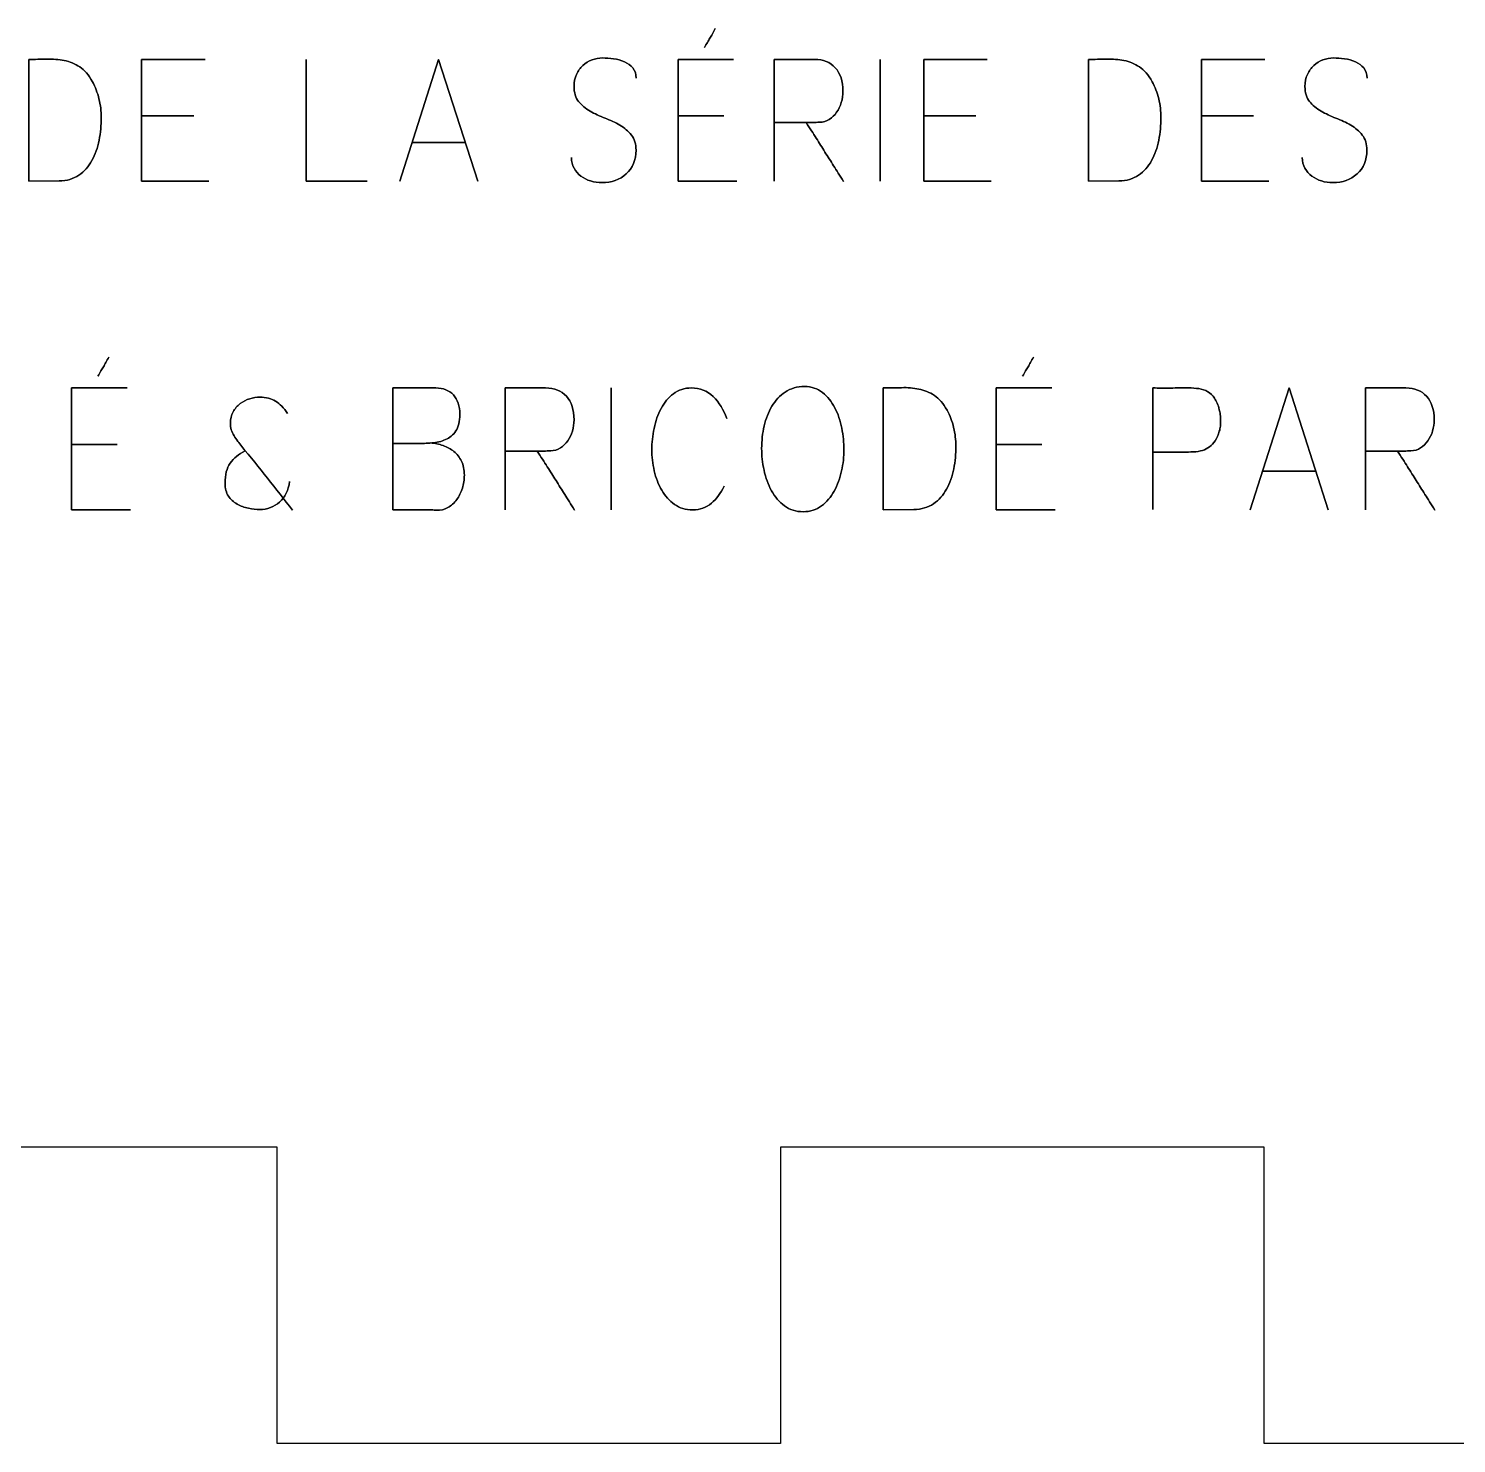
# Model space of a CAD drawing. Extents: x 0 to 327, y 754 to 925.
# Drawn here: x 65.52 to 79.98, y 754.14 to 768.46 of the extents above; entities that cross this region are included whole.
import ezdxf

# ---------------------------------------------------------------- set-up
doc = ezdxf.new("R2010")
doc.units = 0
doc.layers.get('0').update_dxf_attribs({"linetype": 'CONTINUOUS'})

msp = doc.modelspace()

# ---------------------------------------------------------------- linework, layer by layer
at = {"color": 1}
for points in [[(72.471254, 768.463685)], [(65.829238, 766.921768), (65.520944, 766.918244), (65.520944, 768.151778), (65.520944, 766.918244)], [(65.520944, 768.151778)], [(67.346477, 766.918244), (66.664819, 766.918244), (66.664819, 768.151778), (67.306089, 768.151778), (66.664819, 768.151778), (66.664819, 766.918244)], [(68.331493, 768.151778), (68.331493, 766.918244), (68.948531, 766.918244), (68.331493, 766.918244)], [(69.277917, 766.918244), (69.671026, 768.151778), (70.067276, 766.918244), (69.671026, 768.151778)], [(72.691592, 766.918244), (72.095197, 766.918244), (72.095197, 768.151778), (72.65614, 768.151778), (72.095197, 768.151778), (72.095197, 766.918244)], [(73.477361, 768.151778), (73.068546, 768.151778), (73.068546, 766.918244), (73.068546, 768.151778)], [(74.141518, 768.151778)], [(75.263853, 766.918244), (74.582195, 766.918244), (74.582195, 768.151778), (75.223465, 768.151778), (74.582195, 768.151778), (74.582195, 766.918244)], [(76.557612, 766.921768), (76.249318, 766.918244), (76.249318, 768.151778), (76.249318, 766.918244)], [(76.249318, 768.151778)], [(78.074851, 766.918244), (77.392744, 766.918244), (77.392744, 768.151778), (78.034014, 768.151778), (77.392744, 768.151778), (77.392744, 766.918244)], [(71.671124, 767.963223)], [(79.070189, 767.963223)], [(67.193452, 767.579065)], [(72.557414, 767.579065)], [(73.392547, 767.512102)], [(75.110828, 767.579065)], [(77.921377, 767.579065)], [(69.403119, 767.311212), (69.940727, 767.311212)], [(66.331671, 765.138508)], [(75.69269, 765.138508)], [(66.552009, 763.593066), (65.955614, 763.593066), (65.955614, 764.8266), (66.516558, 764.8266), (65.955614, 764.8266), (65.955614, 763.593066)], [(69.558216, 763.593066), (69.209085, 763.593066), (69.209085, 764.8266), (69.209085, 763.593066)], [(70.754595, 764.8266), (70.34578, 764.8266), (70.34578, 763.593066), (70.34578, 764.8266)], [(71.418752, 764.8266)], [(73.374873, 764.840698)], [(74.481501, 763.596591), (74.173207, 763.593066), (74.173207, 764.8266), (74.173207, 763.593066)], [(74.173207, 764.8266)], [(75.913028, 763.593066), (75.316185, 763.593066), (75.316185, 764.8266), (75.877576, 764.8266), (75.316185, 764.8266), (75.316185, 763.593066)], [(77.887997, 763.593066), (78.280657, 764.8266), (78.677356, 763.593066), (78.280657, 764.8266)], [(79.463125, 764.8266), (79.05431, 764.8266), (79.05431, 763.593066), (79.05431, 764.8266)], [(68.141049, 764.567558)], [(72.587308, 764.518217)], [(69.454105, 764.264461), (69.209085, 764.264461)], [(69.589628, 764.269748)], [(66.417832, 764.253888)], [(67.712937, 764.190449)], [(70.66978, 764.186925)], [(75.77885, 764.253888)], [(76.901185, 764.176351), (77.107164, 764.176351)], [(79.378759, 764.186925)], [(78.01275, 763.986035), (78.550358, 763.986035)]]:
    msp.add_lwpolyline(points, close=True, dxfattribs=at)
for points in [[(73.070341, 767.512102), (73.392547, 767.512102)], [(73.392547, 767.512102), (73.070341, 767.512102)], [(69.209085, 764.8266), (69.644376, 764.8266)], [(69.644376, 764.8266), (69.209085, 764.8266)], [(70.347575, 764.186925), (70.66978, 764.186925)], [(70.66978, 764.186925), (70.347575, 764.186925)], [(79.056105, 764.186925), (79.378759, 764.186925)], [(79.378759, 764.186925), (79.056105, 764.186925)]]:
    msp.add_lwpolyline(points, dxfattribs=at)
at = {"color": 7}
msp.add_lwpolyline([(100.505853, 757.141857), (93.112757, 757.141857), (93.112757, 754.144722), (88.01791, 754.144722), (88.01791, 757.141857), (83.122543, 757.141857), (83.122543, 754.144722), (78.027343, 754.144722), (78.027343, 757.141857), (73.131976, 757.141857), (73.131976, 754.144722), (68.037129, 754.144722), (68.037129, 757.141857), (63.141762, 757.141857)], dxfattribs=at)
at = {"color": 1}
for points in [[(72.471254, 768.463685), (72.45106, 768.424917), (72.433109, 768.392493), (72.417403, 768.366765)], [(72.417403, 768.366765), (72.433109, 768.392493), (72.45106, 768.424917), (72.471254, 768.463685)], [(72.417403, 768.366765), (72.402145, 768.341037), (72.383746, 768.309317), (72.361757, 768.271607)], [(72.361757, 768.271607), (72.383746, 768.309317), (72.402145, 768.341037), (72.417403, 768.366765)], [(71.332763, 768.165875), (71.295068, 768.165875), (71.258719, 768.159531), (71.224165, 768.146491)], [(71.224165, 768.146491), (71.258719, 768.159531), (71.295068, 768.165875), (71.332763, 768.165875)], [(71.442708, 768.158121), (71.403218, 768.163408), (71.366869, 768.165875), (71.332763, 768.165875)], [(71.332763, 768.165875), (71.366869, 768.165875), (71.403218, 768.163408), (71.442708, 768.158121)], [(78.731828, 768.165875), (78.694581, 768.165875), (78.658232, 768.159531), (78.623678, 768.146491)], [(78.623678, 768.146491), (78.658232, 768.159531), (78.694581, 768.165875), (78.731828, 768.165875)], [(78.842221, 768.158121), (78.802731, 768.163408), (78.765933, 768.165875), (78.731828, 768.165875)], [(78.731828, 768.165875), (78.765933, 768.165875), (78.802731, 768.163408), (78.842221, 768.158121)], [(65.520944, 768.151778), (65.583321, 768.151778), (65.6448, 768.152835), (65.705831, 768.154597)], [(65.705831, 768.154597), (65.6448, 768.152835), (65.583321, 768.151778), (65.520944, 768.151778)], [(65.705831, 768.154597), (65.766861, 768.156359), (65.825648, 768.151425), (65.881294, 768.1405)], [(65.881294, 768.1405), (65.825648, 768.151425), (65.766861, 768.156359), (65.705831, 768.154597)], [(65.881294, 768.1405), (65.936939, 768.129221), (65.989444, 768.107723), (66.038358, 768.076003)], [(66.038358, 768.076003), (65.989444, 768.107723), (65.936939, 768.129221), (65.881294, 768.1405)], [(66.038358, 768.076003), (66.086823, 768.044284), (66.129455, 767.994238), (66.165804, 767.926217)], [(66.165804, 767.926217), (66.129455, 767.994238), (66.086823, 768.044284), (66.038358, 768.076003)], [(71.131721, 768.090101), (71.104796, 768.06543), (71.082807, 768.03512), (71.066652, 767.999524)], [(71.066652, 767.999524), (71.082807, 768.03512), (71.104796, 768.06543), (71.131721, 768.090101)], [(71.224165, 768.146491), (71.189611, 768.133451), (71.158647, 768.114772), (71.131721, 768.090101)], [(71.131721, 768.090101), (71.158647, 768.114772), (71.189611, 768.133451), (71.224165, 768.146491)], [(71.553102, 768.127107), (71.518997, 768.142262), (71.482199, 768.152835), (71.442708, 768.158121)], [(71.442708, 768.158121), (71.482199, 768.152835), (71.518997, 768.142262), (71.553102, 768.127107)], [(71.637468, 768.064725), (71.61503, 768.091158), (71.586758, 768.111952), (71.553102, 768.127107)], [(71.553102, 768.127107), (71.586758, 768.111952), (71.61503, 768.091158), (71.637468, 768.064725)], [(71.671124, 767.963223), (71.671124, 768.004458), (71.659905, 768.038292), (71.637468, 768.064725)], [(71.637468, 768.064725), (71.659905, 768.038292), (71.671124, 768.004458), (71.671124, 767.963223)], [(73.68693, 768.067192), (73.635323, 768.123582), (73.565317, 768.151778), (73.477361, 768.151778)], [(73.477361, 768.151778), (73.565317, 768.151778), (73.635323, 768.123582), (73.68693, 768.067192)], [(73.764564, 767.829297), (73.764564, 767.931504), (73.738536, 768.010802), (73.68693, 768.067192)], [(73.68693, 768.067192), (73.738536, 768.010802), (73.764564, 767.931504), (73.764564, 767.829297)], [(74.141518, 768.151778), (74.141518, 768.031949), (74.141069, 767.922693), (74.14062, 767.82401)], [(74.14062, 767.82401), (74.141069, 767.922693), (74.141518, 768.031949), (74.141518, 768.151778)], [(76.249318, 768.151778), (76.311246, 768.151778), (76.373174, 768.152835), (76.434205, 768.154597)], [(76.434205, 768.154597), (76.373174, 768.152835), (76.311246, 768.151778), (76.249318, 768.151778)], [(76.434205, 768.154597), (76.495235, 768.156359), (76.553573, 768.151425), (76.609668, 768.1405)], [(76.609668, 768.1405), (76.553573, 768.151425), (76.495235, 768.156359), (76.434205, 768.154597)], [(76.609668, 768.1405), (76.665313, 768.129221), (76.717369, 768.107723), (76.766283, 768.076003)], [(76.766283, 768.076003), (76.717369, 768.107723), (76.665313, 768.129221), (76.609668, 768.1405)], [(76.766283, 768.076003), (76.815197, 768.044284), (76.857829, 767.994238), (76.894178, 767.926217)], [(76.894178, 767.926217), (76.857829, 767.994238), (76.815197, 768.044284), (76.766283, 768.076003)], [(78.531234, 768.090101), (78.504309, 768.06543), (78.48232, 768.03512), (78.466165, 767.999524)], [(78.466165, 767.999524), (78.48232, 768.03512), (78.504309, 768.06543), (78.531234, 768.090101)], [(78.623678, 768.146491), (78.589124, 768.133451), (78.55816, 768.114772), (78.531234, 768.090101)], [(78.531234, 768.090101), (78.55816, 768.114772), (78.589124, 768.133451), (78.623678, 768.146491)], [(78.952166, 768.127107), (78.918061, 768.142262), (78.881712, 768.152835), (78.842221, 768.158121)], [(78.842221, 768.158121), (78.881712, 768.152835), (78.918061, 768.142262), (78.952166, 768.127107)], [(79.036981, 768.064725), (79.014543, 768.091158), (78.986271, 768.111952), (78.952166, 768.127107)], [(78.952166, 768.127107), (78.986271, 768.111952), (79.014543, 768.091158), (79.036981, 768.064725)], [(79.070189, 767.963223), (79.070189, 768.004458), (79.059418, 768.038292), (79.036981, 768.064725)], [(79.036981, 768.064725), (79.059418, 768.038292), (79.070189, 768.004458), (79.070189, 767.963223)], [(66.165804, 767.926217), (66.195422, 767.873351), (66.217411, 767.815199), (66.232669, 767.75176)], [(66.232669, 767.75176), (66.217411, 767.815199), (66.195422, 767.873351), (66.165804, 767.926217)], [(71.066652, 767.999524), (71.050048, 767.963576), (71.041971, 767.922693), (71.041971, 767.876876)], [(71.041971, 767.876876), (71.041971, 767.922693), (71.050048, 767.963576), (71.066652, 767.999524)], [(71.041971, 767.876876), (71.041971, 767.814494), (71.057228, 767.764095), (71.088641, 767.725327)], [(71.088641, 767.725327), (71.057228, 767.764095), (71.041971, 767.814494), (71.041971, 767.876876)], [(76.894178, 767.926217), (76.923347, 767.873351), (76.945785, 767.815199), (76.961042, 767.75176)], [(76.961042, 767.75176), (76.945785, 767.815199), (76.923347, 767.873351), (76.894178, 767.926217)], [(78.466165, 767.999524), (78.449561, 767.963576), (78.441483, 767.922693), (78.441483, 767.876876)], [(78.441483, 767.876876), (78.441483, 767.922693), (78.449561, 767.963576), (78.466165, 767.999524)], [(78.441483, 767.876876), (78.441483, 767.814494), (78.456741, 767.764095), (78.488154, 767.725327)], [(78.488154, 767.725327), (78.456741, 767.764095), (78.441483, 767.814494), (78.441483, 767.876876)], [(66.232669, 767.75176), (66.247926, 767.688321), (66.255555, 767.625587), (66.255555, 767.563206)], [(66.255555, 767.563206), (66.255555, 767.625587), (66.247926, 767.688321), (66.232669, 767.75176)], [(73.747511, 767.715811), (73.75873, 767.752817), (73.764564, 767.790528), (73.764564, 767.829297)], [(73.764564, 767.829297), (73.764564, 767.790528), (73.75873, 767.752817), (73.747511, 767.715811)], [(74.14062, 767.82401), (74.140172, 767.725327), (74.139723, 767.629112), (74.139723, 767.535011)], [(74.139723, 767.535011), (74.139723, 767.629112), (74.140172, 767.725327), (74.14062, 767.82401)], [(76.961042, 767.75176), (76.9763, 767.688321), (76.983929, 767.625587), (76.983929, 767.563206)], [(76.983929, 767.563206), (76.983929, 767.625587), (76.9763, 767.688321), (76.961042, 767.75176)], [(71.088641, 767.725327), (71.119605, 767.686559), (71.158647, 767.654135), (71.204868, 767.627702)], [(71.204868, 767.627702), (71.158647, 767.654135), (71.119605, 767.686559), (71.088641, 767.725327)], [(71.204868, 767.627702), (71.25109, 767.601269), (71.301351, 767.577656), (71.35565, 767.557214)], [(71.35565, 767.557214), (71.301351, 767.577656), (71.25109, 767.601269), (71.204868, 767.627702)], [(73.625899, 767.544879), (73.655068, 767.562853), (73.679749, 767.586819), (73.699943, 767.616071)], [(73.699943, 767.616071), (73.679749, 767.586819), (73.655068, 767.562853), (73.625899, 767.544879)], [(73.699943, 767.616071), (73.720586, 767.645324), (73.736741, 767.678805), (73.747511, 767.715811)], [(73.747511, 767.715811), (73.736741, 767.678805), (73.720586, 767.645324), (73.699943, 767.616071)], [(78.488154, 767.725327), (78.519118, 767.686559), (78.557711, 767.654135), (78.604381, 767.627702)], [(78.604381, 767.627702), (78.557711, 767.654135), (78.519118, 767.686559), (78.488154, 767.725327)], [(78.604381, 767.627702), (78.650603, 767.601269), (78.700864, 767.577656), (78.755163, 767.557214)], [(78.755163, 767.557214), (78.700864, 767.577656), (78.650603, 767.601269), (78.604381, 767.627702)], [(66.255555, 767.563206), (66.255555, 767.485669), (66.248375, 767.40919), (66.233566, 767.333416)], [(66.233566, 767.333416), (66.248375, 767.40919), (66.255555, 767.485669), (66.255555, 767.563206)], [(66.804831, 767.580123), (66.763096, 767.579418), (66.716426, 767.579065), (66.664819, 767.579065)], [(66.664819, 767.579065), (66.716426, 767.579065), (66.763096, 767.579418), (66.804831, 767.580123)], [(66.928238, 767.580828), (66.887401, 767.580828), (66.846565, 767.580475), (66.804831, 767.580123)], [(66.804831, 767.580123), (66.846565, 767.580475), (66.887401, 767.580828), (66.928238, 767.580828)], [(67.052094, 767.580123), (67.009911, 767.580475), (66.968626, 767.580828), (66.928238, 767.580828)], [(66.928238, 767.580828), (66.968626, 767.580828), (67.009911, 767.580475), (67.052094, 767.580123)], [(67.193452, 767.579065), (67.141396, 767.579065), (67.094726, 767.579418), (67.052094, 767.580123)], [(67.052094, 767.580123), (67.094726, 767.579418), (67.141396, 767.579065), (67.193452, 767.579065)], [(71.35565, 767.557214), (71.4095, 767.53642), (71.459761, 767.512807), (71.506431, 767.485669)], [(71.506431, 767.485669), (71.459761, 767.512807), (71.4095, 767.53642), (71.35565, 767.557214)], [(71.506431, 767.485669), (71.552653, 767.458532), (71.591246, 767.425402), (71.622659, 767.386282)], [(71.622659, 767.386282), (71.591246, 767.425402), (71.552653, 767.458532), (71.506431, 767.485669)], [(72.217707, 767.580123), (72.180909, 767.579418), (72.140073, 767.579065), (72.095197, 767.579065)], [(72.095197, 767.579065), (72.140073, 767.579065), (72.180909, 767.579418), (72.217707, 767.580123)], [(72.325408, 767.580828), (72.289957, 767.580828), (72.254056, 767.580475), (72.217707, 767.580123)], [(72.217707, 767.580123), (72.254056, 767.580475), (72.289957, 767.580828), (72.325408, 767.580828)], [(72.434007, 767.580123), (72.397209, 767.580475), (72.36086, 767.580828), (72.325408, 767.580828)], [(72.325408, 767.580828), (72.36086, 767.580828), (72.397209, 767.580475), (72.434007, 767.580123)], [(72.557414, 767.579065), (72.512539, 767.579065), (72.471254, 767.579418), (72.434007, 767.580123)], [(72.434007, 767.580123), (72.471254, 767.579418), (72.512539, 767.579065), (72.557414, 767.579065)], [(73.392547, 767.512102), (73.416331, 767.512102), (73.438768, 767.512455), (73.460309, 767.513159)], [(73.460309, 767.513159), (73.438768, 767.512455), (73.416331, 767.512102), (73.392547, 767.512102)], [(73.392547, 767.512102), (73.430242, 767.454655), (73.463899, 767.402141), (73.493965, 767.354562)], [(73.493965, 767.354562), (73.463899, 767.402141), (73.430242, 767.454655), (73.392547, 767.512102)], [(73.460309, 767.513159), (73.482297, 767.513512), (73.504735, 767.514569), (73.528519, 767.515627)], [(73.528519, 767.515627), (73.504735, 767.514569), (73.482297, 767.513512), (73.460309, 767.513159)], [(73.528519, 767.515627), (73.564868, 767.516684), (73.597179, 767.526552), (73.625899, 767.544879)], [(73.625899, 767.544879), (73.597179, 767.526552), (73.564868, 767.516684), (73.528519, 767.515627)], [(74.139723, 767.535011), (74.139723, 767.44091), (74.140172, 767.344694), (74.14062, 767.246011)], [(74.14062, 767.246011), (74.140172, 767.344694), (74.139723, 767.44091), (74.139723, 767.535011)], [(74.722206, 767.580123), (74.680472, 767.579418), (74.633802, 767.579065), (74.582195, 767.579065)], [(74.582195, 767.579065), (74.633802, 767.579065), (74.680472, 767.579418), (74.722206, 767.580123)], [(74.845614, 767.580828), (74.805226, 767.580828), (74.76394, 767.580475), (74.722206, 767.580123)], [(74.722206, 767.580123), (74.76394, 767.580475), (74.805226, 767.580828), (74.845614, 767.580828)], [(74.969919, 767.580123), (74.927287, 767.580475), (74.886002, 767.580828), (74.845614, 767.580828)], [(74.845614, 767.580828), (74.886002, 767.580828), (74.927287, 767.580475), (74.969919, 767.580123)], [(75.110828, 767.579065), (75.059221, 767.579065), (75.012102, 767.579418), (74.969919, 767.580123)], [(74.969919, 767.580123), (75.012102, 767.579418), (75.059221, 767.579065), (75.110828, 767.579065)], [(76.983929, 767.563206), (76.983929, 767.485669), (76.976749, 767.40919), (76.96194, 767.333416)], [(76.96194, 767.333416), (76.976749, 767.40919), (76.983929, 767.485669), (76.983929, 767.563206)], [(77.532756, 767.580123), (77.491021, 767.579418), (77.444351, 767.579065), (77.392744, 767.579065)], [(77.392744, 767.579065), (77.444351, 767.579065), (77.491021, 767.579418), (77.532756, 767.580123)], [(77.656163, 767.580828), (77.615775, 767.580828), (77.57449, 767.580475), (77.532756, 767.580123)], [(77.532756, 767.580123), (77.57449, 767.580475), (77.615775, 767.580828), (77.656163, 767.580828)], [(77.780468, 767.580123), (77.738285, 767.580475), (77.696551, 767.580828), (77.656163, 767.580828)], [(77.656163, 767.580828), (77.696551, 767.580828), (77.738285, 767.580475), (77.780468, 767.580123)], [(77.921377, 767.579065), (77.86977, 767.579065), (77.822651, 767.579418), (77.780468, 767.580123)], [(77.780468, 767.580123), (77.822651, 767.579418), (77.86977, 767.579065), (77.921377, 767.579065)], [(78.755163, 767.557214), (78.809013, 767.53642), (78.859274, 767.512807), (78.905496, 767.485669)], [(78.905496, 767.485669), (78.859274, 767.512807), (78.809013, 767.53642), (78.755163, 767.557214)], [(78.905496, 767.485669), (78.952166, 767.458532), (78.990759, 767.425402), (79.021723, 767.386282)], [(79.021723, 767.386282), (78.990759, 767.425402), (78.952166, 767.458532), (78.905496, 767.485669)], [(66.233566, 767.333416), (66.219206, 767.257642), (66.194973, 767.188916), (66.161317, 767.127944)], [(66.161317, 767.127944), (66.194973, 767.188916), (66.219206, 767.257642), (66.233566, 767.333416)], [(71.622659, 767.386282), (71.653623, 767.346809), (71.669329, 767.295353), (71.669329, 767.231914)], [(71.669329, 767.231914), (71.669329, 767.295353), (71.653623, 767.346809), (71.622659, 767.386282)], [(73.493965, 767.354562), (73.524032, 767.306983), (73.553201, 767.260109), (73.581921, 767.214292)], [(73.581921, 767.214292), (73.553201, 767.260109), (73.524032, 767.306983), (73.493965, 767.354562)], [(76.96194, 767.333416), (76.947131, 767.257642), (76.923347, 767.188916), (76.88969, 767.127944)], [(76.88969, 767.127944), (76.923347, 767.188916), (76.947131, 767.257642), (76.96194, 767.333416)], [(79.021723, 767.386282), (79.053136, 767.346809), (79.068842, 767.295353), (79.068842, 767.231914)], [(79.068842, 767.231914), (79.068842, 767.295353), (79.053136, 767.346809), (79.021723, 767.386282)], [(71.041971, 767.050408), (71.024469, 767.082128), (71.015494, 767.118429), (71.015494, 767.159664)], [(71.015494, 767.159664), (71.015494, 767.118429), (71.024469, 767.082128), (71.041971, 767.050408)], [(71.669329, 767.231914), (71.669329, 767.132174), (71.636121, 767.052523), (71.570603, 766.993313)], [(71.570603, 766.993313), (71.636121, 767.052523), (71.669329, 767.132174), (71.669329, 767.231914)], [(73.581921, 767.214292), (73.610641, 767.168475), (73.640259, 767.121953), (73.670326, 767.075079)], [(73.670326, 767.075079), (73.640259, 767.121953), (73.610641, 767.168475), (73.581921, 767.214292)], [(74.14062, 767.246011), (74.141069, 767.147329), (74.141518, 767.038073), (74.141518, 766.918244)], [(74.141518, 766.918244), (74.141518, 767.038073), (74.141069, 767.147329), (74.14062, 767.246011)], [(78.441483, 767.050408), (78.423533, 767.082128), (78.415007, 767.118429), (78.415007, 767.159664)], [(78.415007, 767.159664), (78.415007, 767.118429), (78.423533, 767.082128), (78.441483, 767.050408)], [(79.068842, 767.231914), (79.068842, 767.132174), (79.035634, 767.052523), (78.970116, 766.993313)], [(78.970116, 766.993313), (79.035634, 767.052523), (79.068842, 767.132174), (79.068842, 767.231914)], [(66.161317, 767.127944), (66.128109, 767.066973), (66.084131, 767.017631), (66.029383, 766.97992)], [(66.029383, 766.97992), (66.084131, 767.017631), (66.128109, 767.066973), (66.161317, 767.127944)], [(71.111527, 766.970405), (71.082807, 766.991903), (71.059472, 767.018689), (71.041971, 767.050408)], [(71.041971, 767.050408), (71.059472, 767.018689), (71.082807, 766.991903), (71.111527, 766.970405)], [(73.670326, 767.075079), (73.699943, 767.028204), (73.733151, 766.975339), (73.769949, 766.916482)], [(73.769949, 766.916482), (73.733151, 766.975339), (73.699943, 767.028204), (73.670326, 767.075079)], [(76.88969, 767.127944), (76.856034, 767.066973), (76.812056, 767.017631), (76.757308, 766.97992)], [(76.757308, 766.97992), (76.812056, 767.017631), (76.856034, 767.066973), (76.88969, 767.127944)], [(78.51104, 766.970405), (78.48232, 766.991903), (78.458985, 767.018689), (78.441483, 767.050408)], [(78.441483, 767.050408), (78.458985, 767.018689), (78.48232, 766.991903), (78.51104, 766.970405)], [(66.029383, 766.97992), (65.974635, 766.94221), (65.908219, 766.922825), (65.829238, 766.921768)], [(65.829238, 766.921768), (65.908219, 766.922825), (65.974635, 766.94221), (66.029383, 766.97992)], [(71.210253, 766.921063), (71.173007, 766.931989), (71.140248, 766.948553), (71.111527, 766.970405)], [(71.111527, 766.970405), (71.140248, 766.948553), (71.173007, 766.931989), (71.210253, 766.921063)], [(71.323788, 766.904146), (71.285195, 766.904146), (71.247051, 766.909785), (71.210253, 766.921063)], [(71.210253, 766.921063), (71.247051, 766.909785), (71.285195, 766.904146), (71.323788, 766.904146)], [(71.570603, 766.993313), (71.504636, 766.933751), (71.422514, 766.904146), (71.323788, 766.904146)], [(71.323788, 766.904146), (71.422514, 766.904146), (71.504636, 766.933751), (71.570603, 766.993313)], [(76.757308, 766.97992), (76.703009, 766.94221), (76.636144, 766.922825), (76.557612, 766.921768)], [(76.557612, 766.921768), (76.636144, 766.922825), (76.703009, 766.94221), (76.757308, 766.97992)], [(78.609766, 766.921063), (78.57252, 766.931989), (78.539761, 766.948553), (78.51104, 766.970405)], [(78.51104, 766.970405), (78.539761, 766.948553), (78.57252, 766.931989), (78.609766, 766.921063)], [(78.723301, 766.904146), (78.68426, 766.904146), (78.646564, 766.909785), (78.609766, 766.921063)], [(78.609766, 766.921063), (78.646564, 766.909785), (78.68426, 766.904146), (78.723301, 766.904146)], [(78.970116, 766.993313), (78.904149, 766.933751), (78.822027, 766.904146), (78.723301, 766.904146)], [(78.723301, 766.904146), (78.822027, 766.904146), (78.904149, 766.933751), (78.970116, 766.993313)], [(66.331671, 765.138508), (66.311477, 765.09974), (66.293527, 765.067315), (66.27782, 765.041587)], [(66.27782, 765.041587), (66.293527, 765.067315), (66.311477, 765.09974), (66.331671, 765.138508)], [(75.69269, 765.138508), (75.672047, 765.09974), (75.654097, 765.067315), (75.638839, 765.041587)], [(75.638839, 765.041587), (75.654097, 765.067315), (75.672047, 765.09974), (75.69269, 765.138508)], [(66.27782, 765.041587), (66.262563, 765.015859), (66.244164, 764.98414), (66.222623, 764.946429)], [(66.222623, 764.946429), (66.244164, 764.98414), (66.262563, 765.015859), (66.27782, 765.041587)], [(75.638839, 765.041587), (75.623133, 765.015859), (75.604734, 764.98414), (75.583193, 764.946429)], [(75.583193, 764.946429), (75.604734, 764.98414), (75.623133, 765.015859), (75.638839, 765.041587)], [(67.75871, 764.717344), (67.723707, 764.706771), (67.691397, 764.690206), (67.661779, 764.668003)], [(67.661779, 764.668003), (67.691397, 764.690206), (67.723707, 764.706771), (67.75871, 764.717344)], [(67.861026, 764.733204), (67.828267, 764.733204), (67.794162, 764.727917), (67.75871, 764.717344)], [(67.75871, 764.717344), (67.794162, 764.727917), (67.828267, 764.733204), (67.861026, 764.733204)], [(68.020334, 764.692673), (67.977702, 764.719811), (67.9243, 764.733204), (67.861026, 764.733204)], [(67.861026, 764.733204), (67.9243, 764.733204), (67.977702, 764.719811), (68.020334, 764.692673)], [(69.644376, 764.8266), (69.718421, 764.8266), (69.777208, 764.802987), (69.820737, 764.756112)], [(69.820737, 764.756112), (69.777208, 764.802987), (69.718421, 764.8266), (69.644376, 764.8266)], [(69.820737, 764.756112), (69.863817, 764.709238), (69.885806, 764.644037), (69.885806, 764.560509)], [(69.885806, 764.560509), (69.885806, 764.644037), (69.863817, 764.709238), (69.820737, 764.756112)], [(70.964163, 764.742015), (70.912557, 764.798405), (70.842551, 764.8266), (70.754595, 764.8266)], [(70.754595, 764.8266), (70.842551, 764.8266), (70.912557, 764.798405), (70.964163, 764.742015)], [(71.041798, 764.504119), (71.041798, 764.606326), (71.01577, 764.685625), (70.964163, 764.742015)], [(70.964163, 764.742015), (71.01577, 764.685625), (71.041798, 764.606326), (71.041798, 764.504119)], [(71.418752, 764.8266), (71.418752, 764.706771), (71.418752, 764.597515), (71.417854, 764.498832)], [(71.417854, 764.498832), (71.418752, 764.597515), (71.418752, 764.706771), (71.418752, 764.8266)], [(72.047906, 764.768448), (71.997645, 764.72968), (71.955911, 764.679986), (71.923601, 764.619719)], [(71.923601, 764.619719), (71.955911, 764.679986), (71.997645, 764.72968), (72.047906, 764.768448)], [(72.231446, 764.8266), (72.159645, 764.8266), (72.098615, 764.807216), (72.047906, 764.768448)], [(72.047906, 764.768448), (72.098615, 764.807216), (72.159645, 764.8266), (72.231446, 764.8266)], [(72.450438, 764.739548), (72.390305, 764.7977), (72.317158, 764.8266), (72.231446, 764.8266)], [(72.231446, 764.8266), (72.317158, 764.8266), (72.390305, 764.7977), (72.450438, 764.739548)], [(72.587308, 764.518217), (72.556793, 764.607383), (72.51102, 764.681395), (72.450438, 764.739548)], [(72.450438, 764.739548), (72.51102, 764.681395), (72.556793, 764.607383), (72.587308, 764.518217)], [(73.045487, 764.64157), (73.08049, 764.700427), (73.125365, 764.748359), (73.180113, 764.785365)], [(73.180113, 764.785365), (73.125365, 764.748359), (73.08049, 764.700427), (73.045487, 764.64157)], [(73.180113, 764.785365), (73.234861, 764.822371), (73.299931, 764.840698), (73.374873, 764.840698)], [(73.374873, 764.840698), (73.299931, 764.840698), (73.234861, 764.822371), (73.180113, 764.785365)], [(73.374873, 764.840698), (73.446673, 764.840698), (73.507704, 764.820609), (73.557964, 764.780078)], [(73.557964, 764.780078), (73.507704, 764.820609), (73.446673, 764.840698), (73.374873, 764.840698)], [(73.557964, 764.780078), (73.608674, 764.739548), (73.649959, 764.688092), (73.682269, 764.62571)], [(73.682269, 764.62571), (73.649959, 764.688092), (73.608674, 764.739548), (73.557964, 764.780078)], [(74.173207, 764.8266), (74.235584, 764.8266), (74.297063, 764.827657), (74.358094, 764.82942)], [(74.358094, 764.82942), (74.297063, 764.827657), (74.235584, 764.8266), (74.173207, 764.8266)], [(74.358094, 764.82942), (74.419124, 764.831182), (74.477911, 764.826248), (74.533557, 764.815322)], [(74.533557, 764.815322), (74.477911, 764.826248), (74.419124, 764.831182), (74.358094, 764.82942)], [(74.533557, 764.815322), (74.589202, 764.804044), (74.641707, 764.782545), (74.690172, 764.750826)], [(74.690172, 764.750826), (74.641707, 764.782545), (74.589202, 764.804044), (74.533557, 764.815322)], [(74.690172, 764.750826), (74.739086, 764.719106), (74.781718, 764.66906), (74.818067, 764.60104)], [(74.818067, 764.60104), (74.781718, 764.66906), (74.739086, 764.719106), (74.690172, 764.750826)], [(76.901185, 764.8266), (76.899839, 764.621129), (76.899839, 764.415657), (76.901185, 764.21089)], [(76.901185, 764.21089), (76.899839, 764.415657), (76.899839, 764.621129), (76.901185, 764.8266)], [(77.082482, 764.825895), (77.021452, 764.82519), (76.96087, 764.825543), (76.901185, 764.8266)], [(76.901185, 764.8266), (76.96087, 764.825543), (77.021452, 764.82519), (77.082482, 764.825895)], [(77.264228, 764.8266), (77.204095, 764.8266), (77.143513, 764.826248), (77.082482, 764.825895)], [(77.082482, 764.825895), (77.143513, 764.826248), (77.204095, 764.8266), (77.264228, 764.8266)], [(77.36789, 764.819551), (77.335131, 764.824133), (77.300577, 764.8266), (77.264228, 764.8266)], [(77.264228, 764.8266), (77.300577, 764.8266), (77.335131, 764.824133), (77.36789, 764.819551)], [(77.457192, 764.788889), (77.430716, 764.804749), (77.401098, 764.81497), (77.36789, 764.819551)], [(77.36789, 764.819551), (77.401098, 764.81497), (77.430716, 764.804749), (77.457192, 764.788889)], [(77.526749, 764.721926), (77.506555, 764.750473), (77.48322, 764.773029), (77.457192, 764.788889)], [(77.457192, 764.788889), (77.48322, 764.773029), (77.506555, 764.750473), (77.526749, 764.721926)], [(77.574317, 764.606326), (77.56265, 764.65461), (77.546494, 764.693026), (77.526749, 764.721926)], [(77.526749, 764.721926), (77.546494, 764.693026), (77.56265, 764.65461), (77.574317, 764.606326)], [(79.673142, 764.742015), (79.621086, 764.798405), (79.55153, 764.8266), (79.463125, 764.8266)], [(79.463125, 764.8266), (79.55153, 764.8266), (79.621086, 764.798405), (79.673142, 764.742015)], [(79.750328, 764.504119), (79.750328, 764.606326), (79.724749, 764.685625), (79.673142, 764.742015)], [(79.673142, 764.742015), (79.724749, 764.685625), (79.750328, 764.606326), (79.750328, 764.504119)], [(67.590427, 764.58518), (67.572477, 764.552403), (67.563053, 764.513635), (67.563053, 764.468875)], [(67.563053, 764.468875), (67.563053, 764.513635), (67.572477, 764.552403), (67.590427, 764.58518)], [(67.661779, 764.668003), (67.63261, 764.645799), (67.608826, 764.617957), (67.590427, 764.58518)], [(67.590427, 764.58518), (67.608826, 764.617957), (67.63261, 764.645799), (67.661779, 764.668003)], [(68.141049, 764.567558), (68.103802, 764.623948), (68.063414, 764.665536), (68.020334, 764.692673)], [(68.020334, 764.692673), (68.063414, 764.665536), (68.103802, 764.623948), (68.141049, 764.567558)], [(69.885806, 764.560509), (69.885806, 764.487554), (69.872344, 764.431164), (69.845418, 764.391339)], [(69.845418, 764.391339), (69.872344, 764.431164), (69.885806, 764.487554), (69.885806, 764.560509)], [(71.923601, 764.619719), (71.89129, 764.559099), (71.867506, 764.491784), (71.852249, 764.417772)], [(71.852249, 764.417772), (71.867506, 764.491784), (71.89129, 764.559099), (71.923601, 764.619719)], [(72.966955, 764.441737), (72.984007, 764.516102), (73.010035, 764.582713), (73.045487, 764.64157)], [(73.045487, 764.64157), (73.010035, 764.582713), (72.984007, 764.516102), (72.966955, 764.441737)], [(73.682269, 764.62571), (73.71458, 764.563329), (73.738364, 764.494603), (73.752724, 764.419534)], [(73.752724, 764.419534), (73.738364, 764.494603), (73.71458, 764.563329), (73.682269, 764.62571)], [(74.818067, 764.60104), (74.847685, 764.548174), (74.869674, 764.490022), (74.884931, 764.426583)], [(74.884931, 764.426583), (74.869674, 764.490022), (74.847685, 764.548174), (74.818067, 764.60104)], [(77.583741, 764.556985), (77.581049, 764.577074), (77.577907, 764.593286), (77.574317, 764.606326)], [(77.574317, 764.606326), (77.577907, 764.593286), (77.581049, 764.577074), (77.583741, 764.556985)], [(77.588229, 764.491784), (77.588229, 764.515397), (77.586882, 764.536896), (77.583741, 764.556985)], [(77.583741, 764.556985), (77.586882, 764.536896), (77.588229, 764.515397), (77.588229, 764.491784)], [(67.563053, 764.468875), (67.563053, 764.424116), (67.575618, 764.382175), (67.6003, 764.343055)], [(67.6003, 764.343055), (67.575618, 764.382175), (67.563053, 764.424116), (67.563053, 764.468875)], [(71.025194, 764.390634), (71.035964, 764.42764), (71.041798, 764.465351), (71.041798, 764.504119)], [(71.041798, 764.504119), (71.041798, 764.465351), (71.035964, 764.42764), (71.025194, 764.390634)], [(71.417854, 764.498832), (71.417405, 764.40015), (71.416957, 764.303934), (71.416957, 764.209833)], [(71.416957, 764.209833), (71.416957, 764.303934), (71.417405, 764.40015), (71.417854, 764.498832)], [(71.852249, 764.417772), (71.836991, 764.34376), (71.829362, 764.272215), (71.829362, 764.202784)], [(71.829362, 764.202784), (71.829362, 764.272215), (71.836991, 764.34376), (71.852249, 764.417772)], [(72.941376, 764.21512), (72.941376, 764.291599), (72.949902, 764.367021), (72.966955, 764.441737)], [(72.966955, 764.441737), (72.949902, 764.367021), (72.941376, 764.291599), (72.941376, 764.21512)], [(73.752724, 764.419534), (73.767533, 764.344465), (73.774713, 764.272215), (73.774713, 764.202784)], [(73.774713, 764.202784), (73.774713, 764.272215), (73.767533, 764.344465), (73.752724, 764.419534)], [(74.884931, 764.426583), (74.900189, 764.363144), (74.907818, 764.30041), (74.907818, 764.238028)], [(74.907818, 764.238028), (74.907818, 764.30041), (74.900189, 764.363144), (74.884931, 764.426583)], [(77.574317, 764.387814), (77.580151, 764.405436), (77.583741, 764.423058), (77.585536, 764.44068)], [(77.585536, 764.44068), (77.583741, 764.423058), (77.580151, 764.405436), (77.574317, 764.387814)], [(77.585536, 764.44068), (77.587331, 764.458302), (77.588229, 764.475219), (77.588229, 764.491784)], [(77.588229, 764.491784), (77.588229, 764.475219), (77.587331, 764.458302), (77.585536, 764.44068)], [(79.733724, 764.390634), (79.744943, 764.42764), (79.750328, 764.465351), (79.750328, 764.504119)], [(79.750328, 764.504119), (79.750328, 764.465351), (79.744943, 764.42764), (79.733724, 764.390634)], [(67.6003, 764.343055), (67.624981, 764.303582), (67.65056, 764.267281), (67.677934, 764.234504)], [(67.677934, 764.234504), (67.65056, 764.267281), (67.624981, 764.303582), (67.6003, 764.343055)], [(69.602193, 764.269748), (69.551484, 764.266223), (69.502121, 764.264461), (69.454105, 764.264461)], [(69.454105, 764.264461), (69.502121, 764.264461), (69.551484, 764.266223), (69.602193, 764.269748)], [(69.589628, 764.269748), (69.633158, 764.266223), (69.67534, 764.257412), (69.716626, 764.243315)], [(69.716626, 764.243315), (69.67534, 764.257412), (69.633158, 764.266223), (69.589628, 764.269748)], [(69.741307, 764.303229), (69.699124, 764.28455), (69.652454, 764.273272), (69.602193, 764.269748)], [(69.602193, 764.269748), (69.652454, 764.273272), (69.699124, 764.28455), (69.741307, 764.303229)], [(69.845418, 764.391339), (69.818044, 764.351513), (69.78349, 764.321908), (69.741307, 764.303229)], [(69.741307, 764.303229), (69.78349, 764.321908), (69.818044, 764.351513), (69.845418, 764.391339)], [(70.903582, 764.219701), (70.932302, 764.237676), (70.956983, 764.261642), (70.977626, 764.290894)], [(70.977626, 764.290894), (70.956983, 764.261642), (70.932302, 764.237676), (70.903582, 764.219701)], [(70.977626, 764.290894), (70.99782, 764.320146), (71.013975, 764.353628), (71.025194, 764.390634)], [(71.025194, 764.390634), (71.013975, 764.353628), (70.99782, 764.320146), (70.977626, 764.290894)], [(77.476489, 764.230275), (77.51912, 764.261289), (77.551879, 764.313802), (77.574317, 764.387814)], [(77.574317, 764.387814), (77.551879, 764.313802), (77.51912, 764.261289), (77.476489, 764.230275)], [(79.612111, 764.219701), (79.640832, 764.237676), (79.665513, 764.261642), (79.686156, 764.290894)], [(79.686156, 764.290894), (79.665513, 764.261642), (79.640832, 764.237676), (79.612111, 764.219701)], [(79.686156, 764.290894), (79.706799, 764.320146), (79.722505, 764.353628), (79.733724, 764.390634)], [(79.733724, 764.390634), (79.722505, 764.353628), (79.706799, 764.320146), (79.686156, 764.290894)], [(66.078124, 764.254945), (66.041327, 764.25424), (66.00049, 764.253888), (65.955614, 764.253888)], [(65.955614, 764.253888), (66.00049, 764.253888), (66.041327, 764.25424), (66.078124, 764.254945)], [(66.185825, 764.25565), (66.150374, 764.25565), (66.114474, 764.255298), (66.078124, 764.254945)], [(66.078124, 764.254945), (66.114474, 764.255298), (66.150374, 764.25565), (66.185825, 764.25565)], [(66.294873, 764.254945), (66.257626, 764.255298), (66.221277, 764.25565), (66.185825, 764.25565)], [(66.185825, 764.25565), (66.221277, 764.25565), (66.257626, 764.255298), (66.294873, 764.254945)], [(66.417832, 764.253888), (66.372956, 764.253888), (66.331671, 764.25424), (66.294873, 764.254945)], [(66.294873, 764.254945), (66.331671, 764.25424), (66.372956, 764.253888), (66.417832, 764.253888)], [(67.712937, 764.190449), (67.646073, 764.157672), (67.595363, 764.115732), (67.560361, 764.065333)], [(67.560361, 764.065333), (67.595363, 764.115732), (67.646073, 764.157672), (67.712937, 764.190449)], [(67.677934, 764.234504), (67.76589, 764.128772), (67.8525, 764.022336), (67.937763, 763.914842)], [(67.937763, 763.914842), (67.8525, 764.022336), (67.76589, 764.128772), (67.677934, 764.234504)], [(69.716626, 764.243315), (69.757911, 764.229217), (69.79426, 764.209128), (69.825673, 764.1834)], [(69.825673, 764.1834), (69.79426, 764.209128), (69.757911, 764.229217), (69.716626, 764.243315)], [(69.825673, 764.1834), (69.857535, 764.157672), (69.883114, 764.124896), (69.90241, 764.085775)], [(69.90241, 764.085775), (69.883114, 764.124896), (69.857535, 764.157672), (69.825673, 764.1834)], [(70.66978, 764.186925), (70.693564, 764.186925), (70.716002, 764.187277), (70.737991, 764.187982)], [(70.737991, 764.187982), (70.716002, 764.187277), (70.693564, 764.186925), (70.66978, 764.186925)], [(70.66978, 764.186925), (70.707476, 764.129477), (70.741132, 764.076964), (70.771199, 764.029385)], [(70.771199, 764.029385), (70.741132, 764.076964), (70.707476, 764.129477), (70.66978, 764.186925)], [(70.737991, 764.187982), (70.759531, 764.188334), (70.781969, 764.189392), (70.805753, 764.190449)], [(70.805753, 764.190449), (70.781969, 764.189392), (70.759531, 764.188334), (70.737991, 764.187982)], [(70.805753, 764.190449), (70.842102, 764.191506), (70.874861, 764.201375), (70.903582, 764.219701)], [(70.903582, 764.219701), (70.874861, 764.201375), (70.842102, 764.191506), (70.805753, 764.190449)], [(71.416957, 764.209833), (71.416957, 764.115732), (71.417405, 764.019516), (71.417854, 763.920834)], [(71.417854, 763.920834), (71.417405, 764.019516), (71.416957, 764.115732), (71.416957, 764.209833)], [(71.829362, 764.202784), (71.829362, 764.132297), (71.837888, 764.060752), (71.854044, 763.987797)], [(71.854044, 763.987797), (71.837888, 764.060752), (71.829362, 764.132297), (71.829362, 764.202784)], [(72.96516, 763.994141), (72.949453, 764.069915), (72.941376, 764.143575), (72.941376, 764.21512)], [(72.941376, 764.21512), (72.941376, 764.143575), (72.949453, 764.069915), (72.96516, 763.994141)], [(73.774713, 764.202784), (73.774713, 764.133354), (73.766635, 764.061457), (73.750031, 763.987092)], [(73.750031, 763.987092), (73.766635, 764.061457), (73.774713, 764.133354), (73.774713, 764.202784)], [(74.907818, 764.238028), (74.907818, 764.160492), (74.900638, 764.084013), (74.885829, 764.008238)], [(74.885829, 764.008238), (74.900638, 764.084013), (74.907818, 764.160492), (74.907818, 764.238028)], [(75.438695, 764.254945), (75.402345, 764.25424), (75.361509, 764.253888), (75.316185, 764.253888)], [(75.316185, 764.253888), (75.361509, 764.253888), (75.402345, 764.25424), (75.438695, 764.254945)], [(75.546844, 764.25565), (75.511393, 764.25565), (75.475044, 764.255298), (75.438695, 764.254945)], [(75.438695, 764.254945), (75.475044, 764.255298), (75.511393, 764.25565), (75.546844, 764.25565)], [(75.655443, 764.254945), (75.618196, 764.255298), (75.582296, 764.25565), (75.546844, 764.25565)], [(75.546844, 764.25565), (75.582296, 764.25565), (75.618196, 764.255298), (75.655443, 764.254945)], [(75.77885, 764.253888), (75.733526, 764.253888), (75.692241, 764.25424), (75.655443, 764.254945)], [(75.655443, 764.254945), (75.692241, 764.25424), (75.733526, 764.253888), (75.77885, 764.253888)], [(76.901185, 764.21089), (76.902083, 764.005771), (76.902083, 763.8003), (76.901185, 763.594828)], [(76.901185, 763.594828), (76.902083, 763.8003), (76.902083, 764.005771), (76.901185, 764.21089)], [(77.107164, 764.176351), (77.175374, 764.176351), (77.244034, 764.177409), (77.313591, 764.179876)], [(77.313591, 764.179876), (77.244034, 764.177409), (77.175374, 764.176351), (77.107164, 764.176351)], [(77.313591, 764.179876), (77.379109, 764.182343), (77.433408, 764.198908), (77.476489, 764.230275)], [(77.476489, 764.230275), (77.433408, 764.198908), (77.379109, 764.182343), (77.313591, 764.179876)], [(79.378759, 764.186925), (79.402094, 764.186925), (79.424981, 764.187277), (79.446521, 764.187982)], [(79.446521, 764.187982), (79.424981, 764.187277), (79.402094, 764.186925), (79.378759, 764.186925)], [(79.378759, 764.186925), (79.416454, 764.129477), (79.450111, 764.076964), (79.480178, 764.029385)], [(79.480178, 764.029385), (79.450111, 764.076964), (79.416454, 764.129477), (79.378759, 764.186925)], [(79.446521, 764.187982), (79.468061, 764.188334), (79.490948, 764.189392), (79.514283, 764.190449)], [(79.514283, 764.190449), (79.490948, 764.189392), (79.468061, 764.188334), (79.446521, 764.187982)], [(79.514283, 764.190449), (79.550632, 764.191506), (79.583391, 764.201375), (79.612111, 764.219701)], [(79.612111, 764.219701), (79.583391, 764.201375), (79.550632, 764.191506), (79.514283, 764.190449)], [(67.560361, 764.065333), (67.525806, 764.014935), (67.508754, 763.947267), (67.508754, 763.862681)], [(67.508754, 763.862681), (67.508754, 763.947267), (67.525806, 764.014935), (67.560361, 764.065333)], [(69.90241, 764.085775), (69.921707, 764.046302), (69.931579, 763.999075), (69.931579, 763.943742)], [(69.931579, 763.943742), (69.931579, 763.999075), (69.921707, 764.046302), (69.90241, 764.085775)], [(70.771199, 764.029385), (70.801266, 763.981806), (70.830435, 763.934931), (70.859604, 763.889114)], [(70.859604, 763.889114), (70.830435, 763.934931), (70.801266, 763.981806), (70.771199, 764.029385)], [(71.854044, 763.987797), (71.870647, 763.914842), (71.895778, 763.849641), (71.929883, 763.791489)], [(71.929883, 763.791489), (71.895778, 763.849641), (71.870647, 763.914842), (71.854044, 763.987797)], [(73.040999, 763.786907), (73.006445, 763.849289), (72.980866, 763.918367), (72.96516, 763.994141)], [(72.96516, 763.994141), (72.980866, 763.918367), (73.006445, 763.849289), (73.040999, 763.786907)], [(73.750031, 763.987092), (73.733876, 763.912375), (73.708746, 763.844355), (73.675538, 763.783383)], [(73.675538, 763.783383), (73.708746, 763.844355), (73.733876, 763.912375), (73.750031, 763.987092)], [(74.885829, 764.008238), (74.871469, 763.932464), (74.847236, 763.863739), (74.81358, 763.802767)], [(74.81358, 763.802767), (74.847236, 763.863739), (74.871469, 763.932464), (74.885829, 764.008238)], [(79.480178, 764.029385), (79.509795, 763.981806), (79.539413, 763.934931), (79.568133, 763.889114)], [(79.568133, 763.889114), (79.539413, 763.934931), (79.509795, 763.981806), (79.480178, 764.029385)], [(67.508754, 763.862681), (67.508754, 763.809816), (67.519973, 763.766466), (67.542859, 763.732279)], [(67.542859, 763.732279), (67.519973, 763.766466), (67.508754, 763.809816), (67.508754, 763.862681)], [(67.937763, 763.914842), (68.023026, 763.807349), (68.107841, 763.698798), (68.192207, 763.589542)], [(68.192207, 763.589542), (68.107841, 763.698798), (68.023026, 763.807349), (67.937763, 763.914842)], [(68.060273, 763.67166), (68.116367, 763.721354), (68.150473, 763.790432), (68.16214, 763.878541)], [(68.16214, 763.878541), (68.150473, 763.790432), (68.116367, 763.721354), (68.060273, 763.67166)], [(69.931579, 763.943742), (69.931579, 763.898983), (69.924848, 763.854928), (69.911385, 763.811578)], [(69.911385, 763.811578), (69.924848, 763.854928), (69.931579, 763.898983), (69.931579, 763.943742)], [(70.859604, 763.889114), (70.888324, 763.843297), (70.917493, 763.796776), (70.947559, 763.749901)], [(70.947559, 763.749901), (70.917493, 763.796776), (70.888324, 763.843297), (70.859604, 763.889114)], [(71.417854, 763.920834), (71.418752, 763.822151), (71.418752, 763.712895), (71.418752, 763.593066)], [(71.418752, 763.593066), (71.418752, 763.712895), (71.418752, 763.822151), (71.417854, 763.920834)], [(72.432039, 763.660029), (72.483646, 763.704789), (72.527175, 763.762237), (72.562627, 763.832724)], [(72.562627, 763.832724), (72.527175, 763.762237), (72.483646, 763.704789), (72.432039, 763.660029)], [(79.568133, 763.889114), (79.596854, 763.843297), (79.626472, 763.796776), (79.656089, 763.749901)], [(79.656089, 763.749901), (79.626472, 763.796776), (79.596854, 763.843297), (79.568133, 763.889114)], [(67.542859, 763.732279), (67.565746, 763.698093), (67.594915, 763.671308), (67.630366, 763.651219)], [(67.630366, 763.651219), (67.594915, 763.671308), (67.565746, 763.698093), (67.542859, 763.732279)], [(69.853945, 763.696331), (69.829263, 763.662849), (69.799645, 763.636064), (69.765091, 763.615975)], [(69.765091, 763.615975), (69.799645, 763.636064), (69.829263, 763.662849), (69.853945, 763.696331)], [(69.911385, 763.811578), (69.897923, 763.768228), (69.878626, 763.729812), (69.853945, 763.696331)], [(69.853945, 763.696331), (69.878626, 763.729812), (69.897923, 763.768228), (69.911385, 763.811578)], [(70.947559, 763.749901), (70.977626, 763.703027), (71.010834, 763.650161), (71.047183, 763.591304)], [(71.047183, 763.591304), (71.010834, 763.650161), (70.977626, 763.703027), (70.947559, 763.749901)], [(71.929883, 763.791489), (71.963988, 763.733337), (72.007069, 763.685757), (72.058676, 763.648751)], [(72.058676, 763.648751), (72.007069, 763.685757), (71.963988, 763.733337), (71.929883, 763.791489)], [(73.172036, 763.633597), (73.119531, 763.673422), (73.075553, 763.724526), (73.040999, 763.786907)], [(73.040999, 763.786907), (73.075553, 763.724526), (73.119531, 763.673422), (73.172036, 763.633597)], [(73.675538, 763.783383), (73.641882, 763.722411), (73.598801, 763.672012), (73.546746, 763.632892)], [(73.546746, 763.632892), (73.598801, 763.672012), (73.641882, 763.722411), (73.675538, 763.783383)], [(74.81358, 763.802767), (74.780372, 763.741795), (74.736394, 763.692454), (74.681646, 763.654743)], [(74.681646, 763.654743), (74.736394, 763.692454), (74.780372, 763.741795), (74.81358, 763.802767)], [(79.656089, 763.749901), (79.686156, 763.703027), (79.719364, 763.650161), (79.755713, 763.591304)], [(79.755713, 763.591304), (79.719364, 763.650161), (79.686156, 763.703027), (79.656089, 763.749901)], [(67.630366, 763.651219), (67.665369, 763.63113), (67.703513, 763.617032), (67.744799, 763.608926)], [(67.744799, 763.608926), (67.703513, 763.617032), (67.665369, 763.63113), (67.630366, 763.651219)], [(67.744799, 763.608926), (67.785635, 763.60082), (67.824677, 763.596591), (67.861026, 763.596591)], [(67.861026, 763.596591), (67.824677, 763.596591), (67.785635, 763.60082), (67.744799, 763.608926)], [(67.861026, 763.596591), (67.937314, 763.596591), (68.00373, 763.621614), (68.060273, 763.67166)], [(68.060273, 763.67166), (68.00373, 763.621614), (67.937314, 763.596591), (67.861026, 763.596591)], [(69.603989, 763.592361), (69.590975, 763.592714), (69.575717, 763.593066), (69.558216, 763.593066)], [(69.558216, 763.593066), (69.575717, 763.593066), (69.590975, 763.592714), (69.603989, 763.592361)], [(69.649761, 763.589542), (69.631811, 763.590599), (69.616554, 763.591656), (69.603989, 763.592361)], [(69.603989, 763.592361), (69.616554, 763.591656), (69.631811, 763.590599), (69.649761, 763.589542)], [(69.765091, 763.615975), (69.730537, 763.595886), (69.691944, 763.587075), (69.649761, 763.589542)], [(69.649761, 763.589542), (69.691944, 763.587075), (69.730537, 763.595886), (69.765091, 763.615975)], [(72.058676, 763.648751), (72.110282, 763.611745), (72.171762, 763.593066), (72.243562, 763.593066)], [(72.243562, 763.593066), (72.171762, 763.593066), (72.110282, 763.611745), (72.058676, 763.648751)], [(72.243562, 763.593066), (72.317607, 763.593066), (72.380433, 763.61527), (72.432039, 763.660029)], [(72.432039, 763.660029), (72.380433, 763.61527), (72.317607, 763.593066), (72.243562, 763.593066)], [(73.362756, 763.573682), (73.288712, 763.573682), (73.224989, 763.593771), (73.172036, 763.633597)], [(73.172036, 763.633597), (73.224989, 763.593771), (73.288712, 763.573682), (73.362756, 763.573682)], [(73.546746, 763.632892), (73.494241, 763.593419), (73.433211, 763.573682), (73.362756, 763.573682)], [(73.362756, 763.573682), (73.433211, 763.573682), (73.494241, 763.593419), (73.546746, 763.632892)], [(74.681646, 763.654743), (74.626898, 763.617032), (74.560482, 763.597648), (74.481501, 763.596591)], [(74.481501, 763.596591), (74.560482, 763.597648), (74.626898, 763.617032), (74.681646, 763.654743)]]:
    msp.add_open_spline(points, degree=3, dxfattribs=at)

doc.saveas('drawing.dxf')
